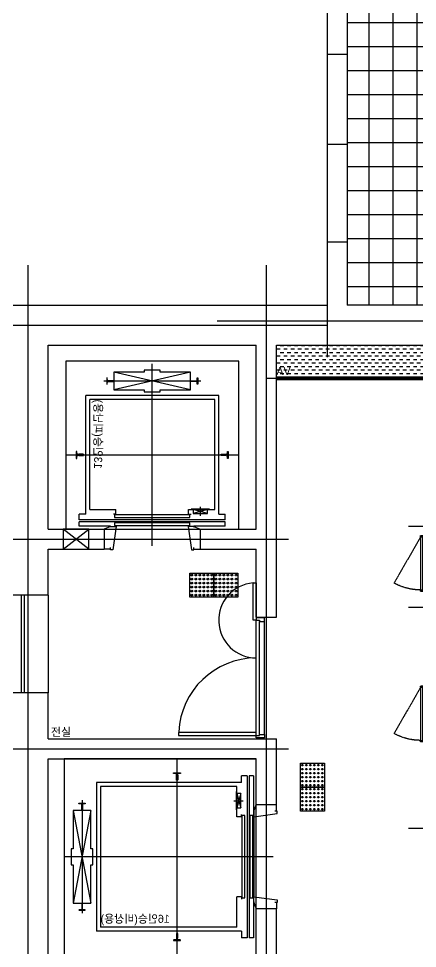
# Model space of a CAD drawing. Header units: millimetres. Extents: x 18456 to 179493, y -203649 to 469211.
# Drawn here: x 130457 to 135436, y -175984 to -164364 of the extents above; entities that cross this region are included whole.
import ezdxf

# ---------------------------------------------------------------- set-up
doc = ezdxf.new("R2010")
doc.units = ezdxf.units.MM
doc.linetypes.add('X-평면도(기본형)$0$CEN', pattern=[52.5, 50, -1, 0.5, -1])
doc.linetypes.add('X-평면도(기본형)$0$HID', pattern=[2.8, 1.8, -1])
for name, color, linetype, true_color in [('X-평면도(기본형)$0$40HAT', 9, 'Continuous', 0x808080), ('X-평면도(기본형)$0$4ELE', 4, 'Continuous', 0x00ffff), ('X-평면도(기본형)$0$A-DOOR', 4, 'Continuous', 0x00ffff), ('X-평면도(기본형)$0$CEN', 1, 'X-평면도(기본형)$0$CEN', 0xff0000), ('X-평면도(기본형)$0$DEFPOINTS-1', 7, 'Continuous', 0x262f4c), ('X-평면도(기본형)$0$DEFTXT', 7, 'Continuous', 0x7fdfff), ('X-평면도(기본형)$0$ELEV', 9, 'Continuous', 0x808080), ('X-평면도(기본형)$0$NON', 6, 'Continuous', 0xff00ff), ('X-평면도(기본형)$0$STL', 4, 'Continuous', 0x00ffff), ('X-평면도(기본형)$0$TIL', 5, 'Continuous', 0x0000ff), ('X-평면도(기본형)$0$TILE', 7, 'Continuous', 0xc0c0c0), ('X-평면도(기본형)$0$W1', 2, 'Continuous', 0xffff00), ('X-평면도(기본형)$0$설비OPEN', 9, 'Continuous', 0x808080)]:
    doc.layers.add(name, color=color, linetype=linetype, true_color=true_color)
doc.styles.add('맑은 고딕 Regular', font='')
doc.styles.get('맑은 고딕 Regular').set_extended_font_data('M+39D80 怨좊뵓')

# ---------------------------------------------------------------- blocks, each defined once
blk = doc.blocks.new('X-평면도(기본형)$0$PSD700_2')
at = {"layer": 'X-평면도(기본형)$0$STL', "color": 5, "linetype": 'X-평면도(기본형)$0$HID', "true_color": 0x0000ff}
blk.add_line((-330, 30), (244, 361), dxfattribs=at)
for points in [[(-330, 0), (-330, 30), (-350, 30), (-350, 0)], [(-330, 0), (-330, 30), (330, 30), (330, 0)], [(350, 0), (350, 30), (330, 30), (330, 0)]]:
    blk.add_lwpolyline(points, close=True, dxfattribs=at)
blk.add_arc((-350, 30), 680, 0, 29.1574, dxfattribs=at)
blk = doc.blocks.new('X-평면도(기본형)$0$ev16x2k')
at = {"layer": 'X-평면도(기본형)$0$DEFPOINTS-1'}
blk.add_lwpolyline([(-1225, 2525), (3575, 2525), (3575, 125), (-1225, 125)], close=True, dxfattribs=at)
at = {"layer": 'X-평면도(기본형)$0$ELEV', "color": 1, "true_color": 0xff0000}
for p, q in [((0, -85), (0, 2515)), ((2350, -85), (2350, 2515)), ((-706, 2300), (706, 2300)), ((1644, 2300), (3056, 2300)), ((3575, 1115), (-1220, 1115))]:
    blk.add_line(p, q, dxfattribs=at)
at = {"layer": 'X-평면도(기본형)$0$ELEV'}
for p, q in [((-666, 2340), (-668, 2340)), ((-668, 2340), (-668, 2260)), ((-660, 2307), (-662, 2336)), ((-580, 2190), (580, 2410)), ((-580, 2410), (580, 2190)), ((660, 2307), (662, 2336)), ((666, 2340), (668, 2340)), ((668, 2340), (668, 2260)), ((1684, 2340), (1682, 2340)), ((1682, 2340), (1682, 2260)), ((1690, 2307), (1688, 2336)), ((1770, 2190), (2930, 2410)), ((1770, 2410), (2930, 2190)), ((3010, 2307), (3012, 2336)), ((3016, 2340), (3018, 2340)), ((3018, 2340), (3018, 2260)), ((-668, 2260), (-666, 2260)), ((-662, 2264), (-660, 2293)), ((-639, 2304), (-656, 2304)), ((-656, 2296), (-639, 2296)), ((-581, 2305), (-638, 2305)), ((-638, 2295), (-581, 2295)), ((-580, 2304), (-581, 2305)), ((-581, 2295), (-580, 2296)), ((-580, 2296), (-580, 2304)), ((580, 2304), (581, 2305)), ((580, 2296), (580, 2304)), ((581, 2295), (580, 2296)), ((581, 2305), (638, 2305)), ((638, 2295), (581, 2295)), ((639, 2304), (656, 2304)), ((656, 2296), (639, 2296)), ((662, 2264), (660, 2293)), ((668, 2260), (666, 2260)), ((1682, 2260), (1684, 2260)), ((1688, 2264), (1690, 2293)), ((1711, 2304), (1694, 2304)), ((1694, 2296), (1711, 2296)), ((1769, 2305), (1712, 2305)), ((1712, 2295), (1769, 2295)), ((1770, 2304), (1769, 2305)), ((1769, 2295), (1770, 2296)), ((1770, 2296), (1770, 2304)), ((2930, 2304), (2931, 2305)), ((2930, 2296), (2930, 2304)), ((2931, 2295), (2930, 2296)), ((2931, 2305), (2988, 2305)), ((2988, 2295), (2931, 2295)), ((2989, 2304), (3006, 2304)), ((3006, 2296), (2989, 2296)), ((3012, 2264), (3010, 2293)), ((3018, 2260), (3016, 2260)), ((-930, 310), (-930, 2120)), ((-930, 2120), (930, 2120)), ((930, 310), (930, 2120)), ((1420, 310), (1420, 2120)), ((1420, 2120), (3280, 2120)), ((3280, 310), (3280, 2120)), ((-880, 370), (-880, 2070)), ((-880, 2070), (880, 2070)), ((880, 370), (880, 2070)), ((1470, 370), (1470, 2070)), ((1470, 2070), (3230, 2070)), ((3230, 370), (3230, 2070)), ((-1044, 1160), (-1048, 1160)), ((-1048, 1160), (-1048, 1071)), ((-1048, 1071), (-1044, 1071)), ((-1037, 1123), (-1040, 1156)), ((-1040, 1074), (-1037, 1107)), ((-1021, 1120), (-1033, 1120)), ((-1033, 1110), (-1021, 1110)), ((-960, 1123), (-1018, 1123)), ((-1018, 1107), (-960, 1107)), ((-959, 1122), (-960, 1123)), ((-960, 1107), (-959, 1108)), ((-959, 1108), (-959, 1122)), ((959, 1122), (960, 1123)), ((959, 1108), (959, 1122)), ((960, 1107), (959, 1108)), ((960, 1123), (1018, 1123)), ((1018, 1107), (960, 1107)), ((1021, 1120), (1033, 1120)), ((1033, 1110), (1021, 1110)), ((1037, 1123), (1040, 1156)), ((1040, 1074), (1037, 1107)), ((1044, 1160), (1048, 1160)), ((1048, 1071), (1044, 1071)), ((1048, 1160), (1048, 1071)), ((1306, 1160), (1302, 1160)), ((1302, 1160), (1302, 1071)), ((1302, 1071), (1306, 1071)), ((1313, 1123), (1310, 1156)), ((1310, 1074), (1313, 1107)), ((1329, 1120), (1317, 1120)), ((1317, 1110), (1329, 1110)), ((1390, 1123), (1332, 1123)), ((1332, 1107), (1390, 1107)), ((1391, 1122), (1390, 1123)), ((1390, 1107), (1391, 1108)), ((1391, 1108), (1391, 1122)), ((3309, 1122), (3310, 1123)), ((3309, 1108), (3309, 1122)), ((3310, 1107), (3309, 1108)), ((3310, 1123), (3368, 1123)), ((3368, 1107), (3310, 1107)), ((3371, 1120), (3383, 1120)), ((3383, 1110), (3371, 1110)), ((3387, 1123), (3390, 1156)), ((3390, 1074), (3387, 1107)), ((3394, 1160), (3398, 1160)), ((3398, 1071), (3394, 1071)), ((3398, 1160), (3398, 1071)), ((-500, 370), (-880, 370)), ((-790, 370), (-610, 320)), ((-790, 320), (-610, 370)), ((-500, 310), (-500, 370)), ((880, 370), (500, 370)), ((500, 310), (500, 370)), ((1850, 370), (1470, 370)), ((1560, 370), (1740, 320)), ((1560, 320), (1740, 370)), ((1850, 310), (1850, 370)), ((3230, 370), (2850, 370)), ((2850, 310), (2850, 370)), ((-930, 310), (-1012, 310)), ((-1012, 240), (-1012, 310)), ((-1012, 240), (1012, 240)), ((-500, 310), (-530, 310)), ((500, 310), (530, 310)), ((930, 310), (1012, 310)), ((1012, 240), (1012, 310)), ((1420, 310), (1338, 310)), ((1338, 240), (1338, 310)), ((1338, 240), (3362, 240)), ((1850, 310), (1820, 310)), ((2850, 310), (2880, 310)), ((3280, 310), (3362, 310)), ((3362, 240), (3362, 310)), ((-1012, 215), (1012, 215)), ((-1012, 160), (-1012, 215)), ((-1012, 160), (-515, 160)), ((-500, 158), (500, 158)), ((515, 160), (1012, 160)), ((1012, 160), (1012, 215)), ((1338, 215), (3362, 215)), ((1338, 160), (1338, 215)), ((1338, 160), (1835, 160)), ((1850, 158), (2850, 158)), ((2865, 160), (3362, 160)), ((3362, 160), (3362, 215))]:
    blk.add_line(p, q, dxfattribs=at)
at = {"layer": 'X-평면도(기본형)$0$ELEV', "color": 1, "ltscale": 0.01, "true_color": 0xff0000}
for p, q in [((-700, 405), (-700, 290)), ((1650, 405), (1650, 290))]:
    blk.add_line(p, q, dxfattribs=at)
at = {"layer": 'X-평면도(기본형)$0$ELEV', "color": 18, "true_color": 0x000000}
for p, q in [((-570, 158), (-650, 125)), ((570, 158), (650, 125)), ((1780, 158), (1700, 125)), ((2920, 158), (3000, 125)), ((-570, -125), (-650, -125)), ((570, -125), (650, -125)), ((1780, -125), (1700, -125)), ((2920, -125), (3000, -125))]:
    blk.add_line(p, q, dxfattribs=at)
at = {"layer": 'X-평면도(기본형)$0$ELEV'}
for points in [[(100, 2435), (100, 2410), (580, 2410), (580, 2190), (100, 2190), (100, 2165), (-100, 2165), (-100, 2190), (-580, 2190), (-580, 2410), (-100, 2410), (-100, 2435)], [(2450, 2435), (2450, 2410), (2930, 2410), (2930, 2190), (2450, 2190), (2450, 2165), (2250, 2165), (2250, 2190), (1770, 2190), (1770, 2410), (2250, 2410), (2250, 2435)], [(-815, 375), (-585, 375), (-585, 370), (-815, 370)], [(-790, 370), (-610, 370), (-610, 320), (-790, 320)], [(1535, 375), (1765, 375), (1765, 370), (1535, 370)], [(1560, 370), (1740, 370), (1740, 320), (1560, 320)], [(515, 270), (-515, 270), (-515, 305), (515, 305)], [(2865, 270), (1835, 270), (1835, 305), (2865, 305)], [(515, 170), (-515, 170), (-515, 205), (515, 205)], [(2865, 170), (1835, 170), (1835, 205), (2865, 205)]]:
    blk.add_lwpolyline(points, close=True, dxfattribs=at)
at = {"layer": 'X-평면도(기본형)$0$ELEV', "color": 4, "true_color": 0x00ffff}
for points in [[(-570, 148), (-570, 158), (-570, 156), (-570, 158), (-500, 158), (-540, -135), (-570, -135), (-570, -105)], [(570, 148), (570, 158), (570, 156), (570, 158), (500, 158), (540, -135), (570, -135), (570, -105)], [(1780, 148), (1780, 158), (1780, 156), (1780, 158), (1850, 158), (1810, -135), (1780, -135), (1780, -105)], [(2920, 148), (2920, 158), (2920, 156), (2920, 158), (2850, 158), (2890, -135), (2920, -135), (2920, -105)]]:
    blk.add_lwpolyline(points, dxfattribs=at)
at = {"layer": 'X-평면도(기본형)$0$ELEV'}
for centre, radius, start, end in [((-666, 2336), 4, 3.9452, 90), ((1684, 2336), 4, 3.9452, 90), ((-666, 2264), 4, 270, 356.0548), ((639, 2305), 1.2, 180, 270), ((639, 2295), 1.2, 90, 180), ((656, 2308), 4, 270, 356.0548), ((656, 2292), 4, 3.9452, 90), ((1684, 2264), 4, 270, 356.0548), ((2989, 2305), 1.2, 180, 270), ((2989, 2295), 1.2, 90, 180), ((3006, 2308), 4, 270, 356.0548), ((3006, 2292), 4, 3.9452, 90), ((-1044, 1155), 4, 4.316, 90), ((-1044, 1075), 4, 270, 355.684), ((1021, 1123), 3.2, 179.1117, 270), ((1021, 1107), 3.25, 90.8883, 180), ((1033, 1124), 4, 270, 355.684), ((1033, 1106), 4, 4.316, 90), ((1306, 1155), 4, 4.316, 90), ((1306, 1075), 4, 270, 355.684), ((3371, 1123), 3.2, 179.1117, 270), ((3371, 1107), 3.25, 90.8883, 180), ((3383, 1124), 4, 270, 355.684), ((3383, 1106), 4, 4.316, 90)]:
    blk.add_arc(centre, radius, start, end, dxfattribs=at)
at = {"layer": 'X-평면도(기본형)$0$ELEV', "extrusion": (0, 0, -1)}
for centre, radius, start, end in [((-666, 2336), 4, 3.9452, 90), ((-3016, 2336), 4, 3.9452, 90), ((656, 2308), 4, 270, 356.0548), ((656, 2292), 4, 3.9452, 90), ((639, 2305), 1.2, 180, 270), ((639, 2295), 1.2, 90, 180), ((-666, 2264), 4, 270, 356.0548), ((-1694, 2308), 4, 270, 356.0548), ((-1694, 2292), 4, 3.9452, 90), ((-1711, 2305), 1.2, 180, 270), ((-1711, 2295), 1.2, 90, 180), ((-3016, 2264), 4, 270, 356.0548), ((1033, 1124), 4, 270, 355.684), ((1033, 1106), 4, 4.316, 90), ((1021, 1123), 3.2, 179.1117, 270), ((1021, 1107), 3.25, 90.8883, 180), ((-1044, 1155), 4, 4.316, 90), ((-1044, 1075), 4, 270, 355.684), ((-1317, 1124), 4, 270, 355.684), ((-1317, 1106), 4, 4.316, 90), ((-1329, 1123), 3.2, 179.1117, 270), ((-1329, 1107), 3.25, 90.8883, 180), ((-3394, 1155), 4, 4.316, 90), ((-3394, 1075), 4, 270, 355.684)]:
    blk.add_arc(centre, radius, start, end, dxfattribs=at)
at = {"layer": 'X-평면도(기본형)$0$DEFTXT', "char_height": 100, "width": 2039.13, "attachment_point": 9, "rotation": 90, "style": '맑은 고딕 Regular'}
for insert in [(855, 2070), (3205, 2070)]:
    blk.add_mtext('16인승(비상용)', dxfattribs=dict(at, insert=insert))
blk = doc.blocks.new('X-평면도(기본형)$0$ev13k')
at = {"layer": 'X-평면도(기본형)$0$DEFPOINTS-1'}
blk.add_lwpolyline([(-1080, 2225), (1080, 2225), (1080, 125), (-1080, 125)], close=True, dxfattribs=at)
at = {"layer": 'X-평면도(기본형)$0$ELEV', "color": 1, "true_color": 0xff0000}
for p, q in [((0, -85), (0, 2190)), ((-606, 1975), (606, 1975)), ((1080, 1053), (-1080, 1053))]:
    blk.add_line(p, q, dxfattribs=at)
at = {"layer": 'X-평면도(기본형)$0$ELEV'}
for p, q in [((-566, 2015), (-568, 2015)), ((-568, 2015), (-568, 1935)), ((-560, 1982), (-562, 2011)), ((-539, 1979), (-556, 1979)), ((-481, 1980), (-538, 1980)), ((-480, 1979), (-481, 1980)), ((-480, 1865), (480, 2085)), ((-480, 2085), (480, 1865)), ((-480, 1971), (-480, 1979)), ((480, 1979), (481, 1980)), ((480, 1971), (480, 1979)), ((481, 1980), (538, 1980)), ((539, 1979), (556, 1979)), ((560, 1982), (562, 2011)), ((566, 2015), (568, 2015)), ((568, 2015), (568, 1935)), ((-568, 1935), (-566, 1935)), ((-562, 1939), (-560, 1968)), ((-556, 1971), (-539, 1971)), ((-538, 1970), (-481, 1970)), ((-481, 1970), (-480, 1971)), ((481, 1970), (480, 1971)), ((538, 1970), (481, 1970)), ((556, 1971), (539, 1971)), ((562, 1939), (560, 1968)), ((568, 1935), (566, 1935)), ((-830, 310), (-830, 1795)), ((-830, 1795), (830, 1795)), ((-780, 370), (-780, 1745)), ((-780, 1745), (780, 1745)), ((780, 370), (780, 1745)), ((830, 310), (830, 1795)), ((-944, 1097), (-948, 1097)), ((-948, 1097), (-948, 1008)), ((-937, 1061), (-940, 1093)), ((-921, 1057), (-933, 1057)), ((-933, 1048), (-921, 1048)), ((-860, 1060), (-918, 1060)), ((-859, 1059), (-860, 1060)), ((-859, 1046), (-859, 1059)), ((859, 1059), (860, 1060)), ((859, 1046), (859, 1059)), ((860, 1060), (918, 1060)), ((921, 1057), (933, 1057)), ((933, 1048), (921, 1048)), ((937, 1061), (940, 1093)), ((944, 1097), (948, 1097)), ((948, 1097), (948, 1008)), ((-948, 1008), (-944, 1008)), ((-940, 1012), (-937, 1044)), ((-918, 1045), (-860, 1045)), ((-860, 1045), (-859, 1046)), ((860, 1045), (859, 1046)), ((918, 1045), (860, 1045)), ((940, 1012), (937, 1044)), ((948, 1008), (944, 1008)), ((-455, 370), (-780, 370)), ((-690, 370), (-510, 320)), ((-690, 320), (-510, 370)), ((-455, 310), (-455, 370)), ((780, 370), (455, 370)), ((455, 310), (455, 370)), ((-830, 310), (-912, 310)), ((-912, 240), (-912, 310)), ((-912, 240), (912, 240)), ((-455, 310), (-485, 310)), ((455, 310), (485, 310)), ((830, 310), (912, 310)), ((912, 240), (912, 310)), ((-912, 215), (912, 215)), ((-912, 160), (-912, 215)), ((-912, 160), (-520, 160)), ((520, 160), (912, 160)), ((912, 160), (912, 215))]:
    blk.add_line(p, q, dxfattribs=at)
at = {"layer": 'X-평면도(기본형)$0$ELEV', "color": 1, "ltscale": 0.01, "true_color": 0xff0000}
blk.add_line((-600, 405), (-600, 290), dxfattribs=at)
at = {"layer": 'X-평면도(기본형)$0$ELEV', "color": 18, "true_color": 0x000000}
for p, q in [((-520, 158), (-600, 125)), ((520, 158), (600, 125)), ((-520, -125), (-600, -125)), ((520, -125), (600, -125))]:
    blk.add_line(p, q, dxfattribs=at)
at = {"layer": 'X-평면도(기본형)$0$ELEV'}
for points in [[(100, 2110), (100, 2085), (480, 2085), (480, 1865), (100, 1865), (100, 1840), (-100, 1840), (-100, 1865), (-480, 1865), (-480, 2085), (-100, 2085), (-100, 2110)], [(-715, 375), (-485, 375), (-485, 370), (-715, 370)], [(-690, 370), (-510, 370), (-510, 320), (-690, 320)], [(470, 270), (-470, 270), (-470, 305), (470, 305)], [(470, 170), (-470, 170), (-470, 205), (470, 205)]]:
    blk.add_lwpolyline(points, close=True, dxfattribs=at)
at = {"layer": 'X-평면도(기본형)$0$ELEV', "color": 4, "true_color": 0x00ffff}
for points in [[(-520, 148), (-520, 158), (-520, 156), (-520, 158), (-450, 158), (-490, -135), (-520, -135), (-520, -105)], [(520, 148), (520, 158), (520, 156), (520, 158), (450, 158), (490, -135), (520, -135), (520, -105)]]:
    blk.add_lwpolyline(points, dxfattribs=at)
at = {"layer": 'X-평면도(기본형)$0$ELEV'}
for centre, radius, start, end in [((-566, 2011), 4, 3.9452, 90), ((539, 1980), 1.2, 180, 270), ((556, 1983), 4, 270, 356.0548), ((-566, 1939), 4, 270, 356.0548), ((539, 1970), 1.2, 90, 180), ((556, 1967), 4, 3.9452, 90), ((-944, 1093), 4, 4.316, 90), ((921, 1060), 3.2, 179.1117, 270), ((921, 1045), 3.25, 90.8883, 180), ((933, 1061), 4, 270, 355.684), ((933, 1044), 4, 4.316, 90), ((-944, 1012), 4, 270, 355.684)]:
    blk.add_arc(centre, radius, start, end, dxfattribs=at)
at = {"layer": 'X-평면도(기본형)$0$ELEV', "extrusion": (0, 0, -1)}
for centre, radius, start, end in [((556, 1983), 4, 270, 356.0548), ((539, 1980), 1.2, 180, 270), ((-566, 2011), 4, 3.9452, 90), ((556, 1967), 4, 3.9452, 90), ((539, 1970), 1.2, 90, 180), ((-566, 1939), 4, 270, 356.0548), ((933, 1061), 4, 270, 355.684), ((933, 1044), 4, 4.316, 90), ((921, 1060), 3.2, 179.1117, 270), ((921, 1045), 3.25, 90.8883, 180), ((-944, 1093), 4, 4.316, 90), ((-944, 1012), 4, 270, 355.684)]:
    blk.add_arc(centre, radius, start, end, dxfattribs=at)
at = {"layer": 'X-평면도(기본형)$0$DEFTXT', "insert": (755, 1745), "char_height": 100, "width": 2039.13, "attachment_point": 9, "rotation": 90, "style": '맑은 고딕 Regular'}
blk.add_mtext('13인승(피난용)', dxfattribs=at)
blk = doc.blocks.new('X-평면도(기본형)$0$jjbl')
at = {"layer": 'X-평면도(기본형)$0$TILE'}
blk.add_lwpolyline([(300, 300), (300, 0), (0, 0), (0, 300)], close=True, dxfattribs=at)
for centre in [(25, 275), (25, 225), (75, 275), (75, 225), (125, 275), (125, 225), (175, 275), (175, 225), (225, 275), (225, 225), (275, 275), (275, 225), (25, 175), (25, 125), (75, 175), (75, 125), (125, 175), (125, 125), (175, 175), (175, 125), (225, 175), (225, 125), (275, 175), (275, 125), (25, 75), (25, 25), (75, 75), (75, 25), (125, 75), (125, 25), (175, 75), (175, 25), (225, 75), (225, 25), (275, 75), (275, 25)]:
    blk.add_circle(centre, 10, dxfattribs=at)
blk = doc.blocks.new('X-평면도(기본형)$0$evj')
at = {"xscale": -1, "rotation": 180}
for p in [(300, 600), (300, 300)]:
    blk.add_blockref('X-평면도(기본형)$0$jjbl', p, dxfattribs=at)

msp = doc.modelspace()

# ---------------------------------------------------------------- hatches: boundary and pattern name
at = {"layer": 'X-평면도(기본형)$0$TIL'}
h = msp.add_hatch(dxfattribs=at)
h.set_pattern_fill('H3', color=256, scale=300, angle=135, style=0, pattern_type=2)
h.set_pattern_definition([(90, (-1196867.9, -74112.5), (-300, 2e-13), []), (180, (-1196867.9, -74112.5), (3e-14, -300), [])])
h.paths.add_polyline_path([(135910, -161084), (135710, -161084), (135710, -161284), (135910, -161284), (135910, -161614), (135870, -161614), (135870, -163049), (135985, -163049), (135985, -164569), (135870, -164569), (135870, -167944), (134560, -167944), (134560, -162549), (134185, -162549), (134185, -161084), (135090, -161084), (135090, -160024), (134845, -160024), (134845, -157849), (135285, -157849), (135285, -158449), (135493, -158449), (135493, -158499), (135605, -158499), (135605, -159319), (135493, -159319), (135493, -159369), (135285, -159369), (135285, -159864), (135910, -159864)], flags=0)
at = {"layer": 'X-평면도(기본형)$0$설비OPEN'}
h = msp.add_hatch(dxfattribs=at)
h.set_pattern_fill('DASH', color=256, scale=350, style=0, pattern_type=2)
h.set_pattern_definition([(0, (-337462.93, -322449.154), (43.75, 43.75), [43.75, -43.75])])
h.paths.add_polyline_path([(136545, -168844), (133675, -168844), (133675, -168444), (136545, -168444)], flags=0)

# ---------------------------------------------------------------- linework, layer by layer
at = {"color": 6, "true_color": 0xff00ff}
for p, q in [((131015, -170744), (131015, -170994)), ((131335, -170744), (131015, -170744)), ((131335, -170994), (131015, -170744)), ((131015, -170994), (131335, -170744)), ((131335, -170994), (131335, -170744)), ((131015, -170994), (131335, -170994))]:
    msp.add_line(p, q, dxfattribs=at)
at = {"layer": 'X-평면도(기본형)$0$4ELE'}
for p, q in [((134310, -162994), (134310, -164814)), ((134560, -162994), (134560, -164814)), ((134310, -165939), (134310, -167159)), ((134560, -165939), (134560, -167159)), ((130825, -171569), (130825, -172789))]:
    msp.add_line(p, q, dxfattribs=at)
at = {"layer": 'X-평면도(기본형)$0$A-DOOR', "color": 8, "true_color": 0x808080}
for p, q in [((133425, -173324), (133425, -171884)), ((133465, -173309), (133465, -171899)), ((133525, -173309), (133525, -171899))]:
    msp.add_line(p, q, dxfattribs=at)
at = {"layer": 'X-평면도(기본형)$0$A-DOOR'}
for points in [[(133425, -171414), (133425, -171884), (133385, -171884), (133385, -171414)], [(133525, -171899), (133525, -171854), (133425, -171854), (133425, -171884), (133465, -171884), (133465, -171899)], [(132455, -173324), (133425, -173324), (133425, -173284), (132455, -173284)], [(133525, -173309), (133525, -173354), (133425, -173354), (133425, -173324), (133465, -173324), (133465, -173309)]]:
    msp.add_lwpolyline(points, close=True, dxfattribs=at)
at = {"layer": 'X-평면도(기본형)$0$A-DOOR', "color": 8, "true_color": 0x808080}
for centre, radius, start, end in [((133425, -171884), 470, 94.8821, 270), ((133425, -173324), 970, 90, 177.3648)]:
    msp.add_arc(centre, radius, start, end, dxfattribs=at)
at = {"layer": 'X-평면도(기본형)$0$CEN'}
for p, q in [((130575, -177099), (130575, -167444)), ((133550, -179624), (133550, -167444)), ((134310, -167944), (134310, -168594)), ((136845, -168144), (132935, -168144)), ((129825, -168194), (134310, -168194)), ((133550, -168859), (136845, -168859)), ((135325, -170709), (136845, -170709)), ((129825, -170869), (133825, -170869)), ((136845, -171724), (135325, -171724)), ((129825, -173489), (133825, -173489)), ((136670, -174484), (135325, -174484))]:
    msp.add_line(p, q, dxfattribs=at)
at = {"layer": 'X-평면도(기본형)$0$NON'}
for p, q in [((130490, -171569), (130490, -172789)), ((130525, -171569), (130525, -172789))]:
    msp.add_line(p, q, dxfattribs=at)
at = {"layer": 'X-평면도(기본형)$0$STL'}
for p, q in [((133675, -168844), (136545, -168844)), ((133675, -168874), (136545, -168874))]:
    msp.add_line(p, q, dxfattribs=at)
at = {"layer": 'X-평면도(기본형)$0$W1'}
for p, q in [((134560, -164814), (134310, -164814)), ((134310, -164814), (134310, -165939)), ((134560, -164814), (134560, -165939)), ((134560, -165939), (134310, -165939)), ((134560, -167159), (134310, -167159)), ((134310, -167159), (134310, -167944)), ((134560, -167159), (134560, -167944)), ((130325, -167944), (134310, -167944)), ((137045, -167944), (134560, -167944)), ((130825, -170744), (130825, -168444)), ((130825, -168444), (133425, -168444)), ((133425, -170744), (133425, -168444)), ((133675, -168444), (136545, -168444)), ((133675, -171844), (133675, -168444)), ((130825, -170744), (131525, -170744)), ((131525, -170744), (131525, -170994)), ((132725, -170744), (132725, -170994)), ((132725, -170744), (133425, -170744)), ((130825, -171569), (130825, -170994)), ((130825, -170994), (131525, -170994)), ((132725, -170994), (133425, -170994)), ((133425, -171844), (133425, -170994)), ((130825, -171569), (130325, -171569)), ((133425, -171844), (133675, -171844)), ((130825, -172789), (130325, -172789)), ((130825, -173364), (130825, -172789)), ((130825, -173364), (133675, -173364)), ((133675, -174189), (133675, -173364)), ((130825, -173614), (133425, -173614)), ((130825, -179324), (130825, -173614)), ((133425, -174189), (133425, -173614)), ((133675, -174189), (133425, -174189)), ((133675, -175489), (133425, -175489)), ((133425, -176539), (133425, -175489)), ((133675, -176539), (133675, -175489))]:
    msp.add_line(p, q, dxfattribs=at)
at = {"layer": 'X-평면도(기본형)$0$설비OPEN'}
msp.add_lwpolyline([(136545, -168844), (133675, -168844), (133675, -168444), (136545, -168444)], close=True, dxfattribs=at)

# ---------------------------------------------------------------- block references
at = {"xscale": -1}
msp.add_blockref('X-평면도(기본형)$0$ev13k', (132125, -170869), dxfattribs=at)
at = {"xscale": -1, "rotation": 90}
msp.add_blockref('X-평면도(기본형)$0$ev16x2k', (133550, -174839), dxfattribs=at)
at = {"layer": 'X-평면도(기본형)$0$40HAT', "xscale": -1}
for p, rotation in [((133195, -170994), 90), ((133675, -173669), 180)]:
    msp.add_blockref('X-평면도(기본형)$0$evj', p, dxfattribs=dict(at, rotation=rotation))
at = {"layer": 'X-평면도(기본형)$0$A-DOOR', "xscale": -1, "rotation": 90}
for p in [(135505, -171174), (135505, -173054)]:
    msp.add_blockref('X-평면도(기본형)$0$PSD700_2', p, dxfattribs=at)

# ---------------------------------------------------------------- texts
at = {"layer": 'X-평면도(기본형)$0$DEFTXT', "char_height": 100, "attachment_point": 9, "style": '맑은 고딕 Regular'}
for s, insert, width in [('AV', (133854, -168819), 556.52), ('전실', (131112, -173339), 735.87)]:
    msp.add_mtext(s, dxfattribs=dict(at, insert=insert, width=width))

doc.saveas('drawing.dxf')
